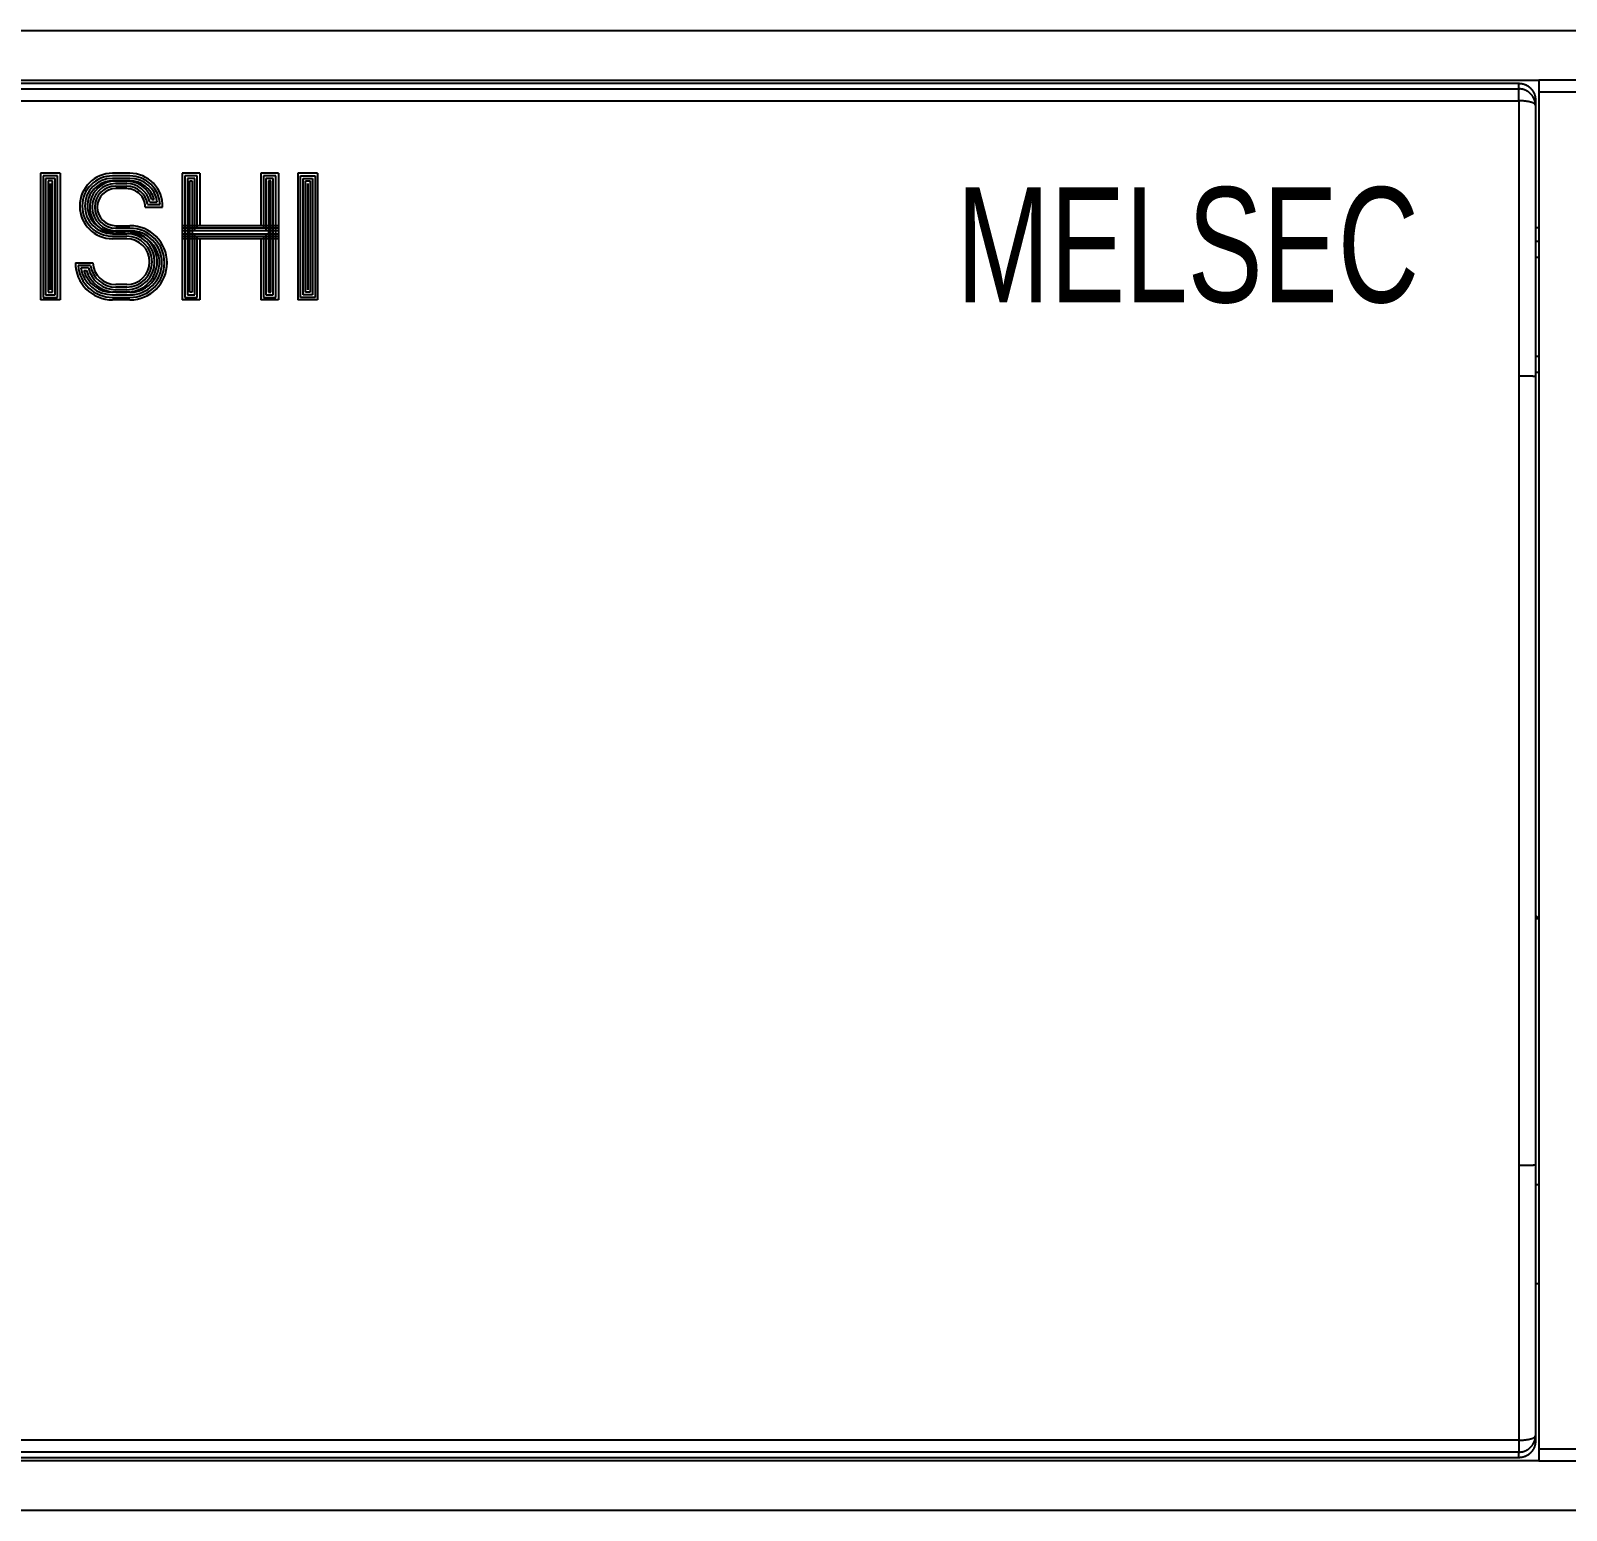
# Model space of a CAD drawing. Header units: millimetres. Extents: x 12275 to 14043, y 11466 to 13479.
# Drawn here: x 12958 to 13004.71, y 13054.29 to 13099.29 of the extents above; entities that cross this region are included whole.
import ezdxf

# ---------------------------------------------------------------- set-up
doc = ezdxf.new("R2010")
doc.units = ezdxf.units.MM
doc.styles.get("Standard").update_dxf_attribs({"font": 'arial.ttf'})

msp = doc.modelspace()

# ---------------------------------------------------------------- linework, layer by layer
at = {"color": 0, "linetype": 'Continuous'}
for p, q in [((13041.77053, 13099.28511), (12941.57053, 13099.28511)), ((12946.97053, 13097.78511), (13003.87053, 13097.78511)), ((13029.87053, 13097.78511), (13003.87053, 13097.78511)), ((13003.87053, 13097.78511), (13003.87053, 13097.42778)), ((12954.87053, 13097.68511), (13003.27053, 13097.68511)), ((13003.27053, 13097.51482), (13003.27053, 13097.68511)), ((13003.27053, 13097.15299), (13003.27053, 13097.51482)), ((13003.27055, 13097.51483), (13003.29437, 13097.51427)), ((13003.87053, 13097.42778), (13029.87053, 13097.42778)), ((13003.87053, 13097.42778), (13003.87053, 13088.78511)), ((13003.27053, 13097.15299), (13003.27053, 13088.78511)), ((13003.27055, 13097.153), (13003.29437, 13097.15285)), ((13003.77053, 13097.18504), (13003.77053, 13097.01489)), ((13003.77053, 13097.01489), (13003.77053, 13088.77982)), ((12958.89444, 13094.94772), (12958.29704, 13094.94772)), ((12958.29704, 13094.94772), (12958.29704, 13091.09775)), ((12958.89444, 13094.94772), (12958.89444, 13091.09775)), ((12961.01857, 13094.94772), (12960.48754, 13094.94772)), ((12963.1427, 13094.94772), (12962.61166, 13094.94772)), ((12962.61166, 13094.94772), (12962.61166, 13091.09775)), ((12963.1427, 13094.94772), (12963.1427, 13093.35463)), ((12965.53233, 13094.94772), (12965.00131, 13094.94772)), ((12965.00131, 13094.94772), (12965.00131, 13093.35463)), ((12965.53233, 13094.94772), (12965.53233, 13091.09775)), ((12966.12975, 13094.94772), (12966.12975, 13091.09775)), ((12966.72715, 13094.94772), (12966.12975, 13094.94772)), ((12966.72715, 13094.94772), (12966.72715, 13091.09775)), ((12958.37403, 13094.87073), (12958.37403, 13091.17474)), ((12958.81746, 13094.87073), (12958.37403, 13094.87073)), ((12958.45103, 13094.79373), (12958.45103, 13091.25173)), ((12958.74046, 13094.79373), (12958.45103, 13094.79373)), ((12958.52801, 13094.71674), (12958.52801, 13091.32873)), ((12958.66346, 13094.71674), (12958.52801, 13094.71674)), ((12958.58647, 13091.40572), (12958.58647, 13094.63974)), ((12958.60501, 13094.63974), (12958.60501, 13091.40572)), ((12958.66346, 13091.32873), (12958.66346, 13094.71674)), ((12958.74046, 13091.25173), (12958.74046, 13094.79373)), ((12958.81746, 13091.17474), (12958.81746, 13094.87073)), ((12961.01857, 13094.87073), (12960.48754, 13094.87073)), ((12961.01857, 13094.79373), (12960.48754, 13094.79373)), ((12961.01857, 13094.71674), (12960.48754, 13094.71674)), ((12960.58711, 13094.71405), (12960.919, 13094.71405)), ((12960.58711, 13094.63706), (12960.919, 13094.63706)), ((12960.58711, 13094.56006), (12960.919, 13094.56006)), ((12960.919, 13094.48307), (12960.58711, 13094.48307)), ((12962.68866, 13094.87073), (12962.68866, 13091.17474)), ((12963.0657, 13094.87073), (12962.68866, 13094.87073)), ((12962.76565, 13094.79373), (12962.76565, 13091.25173)), ((12962.9887, 13094.79373), (12962.76565, 13094.79373)), ((12962.84265, 13094.71674), (12962.91171, 13094.71674)), ((12962.84265, 13091.32873), (12962.84265, 13094.71674)), ((12962.91171, 13094.71674), (12962.91171, 13091.32873)), ((12962.9887, 13093.20064), (12962.9887, 13094.79373)), ((12963.0657, 13093.27763), (12963.0657, 13094.87073)), ((12965.07829, 13094.87073), (12965.07829, 13093.27763)), ((12965.45534, 13094.87073), (12965.07829, 13094.87073)), ((12965.15529, 13094.79373), (12965.15529, 13093.20064)), ((12965.37835, 13094.79373), (12965.15529, 13094.79373)), ((12965.23228, 13094.71674), (12965.23228, 13091.32873)), ((12965.30135, 13094.71674), (12965.23228, 13094.71674)), ((12965.30135, 13091.32873), (12965.30135, 13094.71674)), ((12965.37835, 13091.25173), (12965.37835, 13094.79373)), ((12965.45534, 13091.17474), (12965.45534, 13094.87073)), ((12966.20673, 13094.87073), (12966.65016, 13094.87073)), ((12966.20673, 13091.17474), (12966.20673, 13094.87073)), ((12966.28373, 13094.79373), (12966.57316, 13094.79373)), ((12966.28373, 13091.25173), (12966.28373, 13094.79373)), ((12966.36073, 13094.71674), (12966.49618, 13094.71674)), ((12966.36073, 13091.32873), (12966.36073, 13094.71674)), ((12966.41918, 13094.63974), (12966.41918, 13091.40572)), ((12966.43772, 13091.40572), (12966.43772, 13094.63974)), ((12966.49618, 13094.71674), (12966.49618, 13091.32873)), ((12966.57316, 13094.79373), (12966.57316, 13091.25173)), ((12966.65016, 13094.87073), (12966.65016, 13091.17474)), ((12961.55558, 13093.99584), (12961.93622, 13093.99584)), ((12961.6205, 13094.07284), (12961.85156, 13094.07284)), ((12961.67991, 13094.14983), (12961.75725, 13094.14983)), ((12961.48322, 13093.91885), (12962.0137, 13093.91885)), ((12960.48754, 13093.11034), (12960.919, 13093.11034)), ((12960.48754, 13093.03335), (12960.919, 13093.03335)), ((12960.58711, 13093.35463), (12961.01857, 13093.35463)), ((12961.01857, 13093.27763), (12960.58711, 13093.27763)), ((12961.01857, 13093.20064), (12960.58711, 13093.20064)), ((12965.53233, 13093.35463), (12962.61166, 13093.35463)), ((12965.53233, 13093.27763), (12962.61166, 13093.27763)), ((12965.53233, 13093.20064), (12962.61166, 13093.20064)), ((12962.61166, 13093.11034), (12965.53233, 13093.11034)), ((12962.61166, 13093.03335), (12965.53233, 13093.03335)), ((12962.9887, 13091.25173), (12962.9887, 13093.11034)), ((12963.0657, 13091.17474), (12963.0657, 13093.03335)), ((12965.07829, 13093.03335), (12965.07829, 13091.17474)), ((12965.15529, 13093.11034), (12965.15529, 13091.25173)), ((13003.87053, 13093.28511), (13003.77055, 13093.28511)), ((12960.919, 13092.95635), (12960.48754, 13092.95635)), ((12965.53233, 13092.95635), (12962.61166, 13092.95635)), ((12963.1427, 13092.95635), (12963.1427, 13091.09775)), ((12965.00131, 13092.95635), (12965.00131, 13091.09775)), ((13003.77053, 13092.88511), (13003.87053, 13092.88511)), ((12959.3591, 13092.22619), (12959.89091, 13092.22619)), ((12959.82102, 13092.14919), (12959.43892, 13092.14919)), ((13003.87053, 13092.38511), (13003.77053, 13092.38511)), ((12959.75698, 13092.0722), (12959.52533, 13092.0722)), ((12959.62031, 13091.99521), (12959.69755, 13091.99521)), ((12958.37403, 13091.17474), (12958.81746, 13091.17474)), ((12958.45103, 13091.25173), (12958.74046, 13091.25173)), ((12958.52801, 13091.32873), (12958.66346, 13091.32873)), ((12961.01857, 13091.32873), (12960.48754, 13091.32873)), ((12960.48754, 13091.25173), (12961.01857, 13091.25173)), ((12960.48754, 13091.17474), (12961.01857, 13091.17474)), ((12960.919, 13091.5624), (12960.58711, 13091.5624)), ((12960.919, 13091.4854), (12960.58711, 13091.4854)), ((12960.919, 13091.40841), (12960.58711, 13091.40841)), ((12960.58711, 13091.33142), (12960.919, 13091.33142)), ((12962.68866, 13091.17474), (12963.0657, 13091.17474)), ((12962.76565, 13091.25173), (12962.9887, 13091.25173)), ((12962.91171, 13091.32873), (12962.84265, 13091.32873)), ((12965.07829, 13091.17474), (12965.45534, 13091.17474)), ((12965.15529, 13091.25173), (12965.37835, 13091.25173)), ((12965.23228, 13091.32873), (12965.30135, 13091.32873)), ((12966.65016, 13091.17474), (12966.20673, 13091.17474)), ((12966.57316, 13091.25173), (12966.28373, 13091.25173)), ((12966.49618, 13091.32873), (12966.36073, 13091.32873)), ((12958.89444, 13091.09775), (12958.29704, 13091.09775)), ((12961.01857, 13091.09775), (12960.48754, 13091.09775)), ((12963.1427, 13091.09775), (12962.61166, 13091.09775)), ((12965.53233, 13091.09775), (12965.00131, 13091.09775)), ((12966.72715, 13091.09775), (12966.12975, 13091.09775)), ((13003.77053, 13089.38511), (13003.87053, 13089.38511)), ((13003.87053, 13088.88511), (13003.77053, 13088.88511)), ((13003.27053, 13088.78511), (13003.27053, 13064.78511)), ((13003.77053, 13088.77982), (13003.77053, 13064.7904)), ((13003.87053, 13088.78511), (13003.87053, 13064.78511)), ((13003.87053, 13072.28511), (13003.77053, 13072.38511)), ((13003.77053, 13072.28511), (13003.87053, 13072.28511)), ((13003.27053, 13064.78511), (13003.27053, 13056.41723)), ((13003.77053, 13064.7904), (13003.77053, 13056.55532)), ((13003.87053, 13064.78511), (13003.87053, 13056.14243)), ((13003.87052, 13064.18511), (13003.77053, 13064.18511)), ((13003.77053, 13061.18511), (13003.87052, 13061.18511)), ((13003.27053, 13056.41723), (12937.97053, 13056.41723)), ((13003.27053, 13056.41723), (13003.27053, 13056.05539)), ((13003.27055, 13056.41722), (13003.29437, 13056.41737)), ((13003.77055, 13056.55533), (13003.76999, 13056.53151)), ((13003.77053, 13056.55532), (13003.77053, 13056.38518)), ((13029.87053, 13056.14243), (13003.87053, 13056.14243)), ((13003.87053, 13056.14243), (13003.87053, 13055.78511)), ((13003.27053, 13056.05539), (12937.97053, 13056.05539)), ((13003.87053, 13055.78511), (12946.97053, 13055.78511)), ((13003.27053, 13055.88511), (12954.87053, 13055.88511)), ((13003.27053, 13055.88511), (13003.27053, 13056.05539)), ((13003.87053, 13055.78511), (13029.87053, 13055.78511)), ((12941.57053, 13054.28511), (13041.77053, 13054.28511))]:
    msp.add_line(p, q, dxfattribs=at)
for points in [[(12957.5093, 13097.51531), (12958.0233, 13097.51531), (12958.5373, 13097.51531), (12959.0513, 13097.51531), (12959.5663, 13097.51531), (12960.0803, 13097.51531), (12960.5943, 13097.51531), (12961.1083, 13097.51531), (12961.6223, 13097.51531), (12962.1363, 13097.51531), (12962.6513, 13097.51531), (12963.1653, 13097.51531), (12963.6793, 13097.51531), (12964.1933, 13097.51531), (12964.7073, 13097.51531), (12965.2213, 13097.51531), (12965.7363, 13097.51531), (12966.2503, 13097.51531), (12966.7643, 13097.51531), (12967.2783, 13097.51531), (12967.7923, 13097.51531), (12968.3063, 13097.51531), (12968.8213, 13097.51531), (12969.3353, 13097.51531), (12969.8493, 13097.51531), (12970.3633, 13097.51531), (12970.8773, 13097.51531), (12971.3913, 13097.51531), (12971.9063, 13097.51531), (12972.4203, 13097.51531), (12972.9343, 13097.51531), (12973.4483, 13097.51531), (12973.9623, 13097.51531), (12974.4773, 13097.51531), (12974.9913, 13097.51531), (12975.5053, 13097.51531), (12976.0193, 13097.51531), (12976.5333, 13097.51531), (12977.0473, 13097.51531), (12977.5623, 13097.51531), (12978.0763, 13097.51531), (12978.5903, 13097.51531), (12979.1043, 13097.51531), (12979.6183, 13097.51531), (12980.1323, 13097.51531), (12980.6473, 13097.51531), (12981.1613, 13097.51531), (12981.6753, 13097.51531), (12982.1893, 13097.51531), (12982.7033, 13097.51531), (12983.2173, 13097.51531), (12983.7323, 13097.51531), (12984.2463, 13097.51531), (12984.7603, 13097.51531), (12985.2743, 13097.51531), (12985.7883, 13097.51531), (12986.3033, 13097.51531), (12986.8173, 13097.51531), (12987.3313, 13097.51531), (12987.8453, 13097.51531), (12988.3593, 13097.51531), (12988.8733, 13097.51531), (12989.3883, 13097.51531), (12989.9023, 13097.51531), (12990.4163, 13097.51531), (12990.9303, 13097.51531), (12991.4443, 13097.51531), (12991.9583, 13097.51531), (12992.4733, 13097.51531), (12992.9873, 13097.51531), (12993.5013, 13097.51531), (12994.0153, 13097.51531), (12994.5293, 13097.51531), (12995.0433, 13097.51531), (12995.5583, 13097.51531), (12996.0723, 13097.51531), (12996.5863, 13097.51531), (12997.1003, 13097.51531), (12997.6143, 13097.51531), (12998.1293, 13097.51531), (12998.6433, 13097.51531), (12999.1573, 13097.51531), (12999.6713, 13097.51531), (13000.1853, 13097.51531), (13000.6993, 13097.51531), (13001.2143, 13097.51531), (13001.7283, 13097.51531), (13002.2423, 13097.51531), (13002.7563, 13097.51531), (13003.2703, 13097.51531)], [(13003.2703, 13097.68531), (13003.2773, 13097.68531), (13003.2833, 13097.68531), (13003.2893, 13097.68431), (13003.2963, 13097.68431), (13003.3023, 13097.68431), (13003.3093, 13097.68331), (13003.3153, 13097.68331), (13003.3213, 13097.68231), (13003.3273, 13097.68131), (13003.3343, 13097.68131), (13003.3403, 13097.68031), (13003.3463, 13097.67931), (13003.3523, 13097.67831), (13003.3583, 13097.67731), (13003.3653, 13097.67631), (13003.3713, 13097.67431), (13003.3773, 13097.67331), (13003.3833, 13097.67231), (13003.3893, 13097.67031), (13003.3953, 13097.66931), (13003.4013, 13097.66731), (13003.4073, 13097.66531), (13003.4133, 13097.66331), (13003.4193, 13097.66231), (13003.4243, 13097.66031), (13003.4303, 13097.65831), (13003.4363, 13097.65631), (13003.4423, 13097.65431), (13003.4483, 13097.65131), (13003.4533, 13097.64931), (13003.4593, 13097.64731), (13003.4653, 13097.64431), (13003.4703, 13097.64231), (13003.4763, 13097.63931), (13003.4813, 13097.63731), (13003.4873, 13097.63431), (13003.4923, 13097.63131), (13003.4983, 13097.62931), (13003.5033, 13097.62631), (13003.5083, 13097.62331), (13003.5143, 13097.62031), (13003.5193, 13097.61731), (13003.5243, 13097.61431), (13003.5303, 13097.61031), (13003.5353, 13097.60731), (13003.5403, 13097.60431), (13003.5453, 13097.60031), (13003.5503, 13097.59731), (13003.5553, 13097.59431), (13003.5603, 13097.59031), (13003.5653, 13097.58631), (13003.5703, 13097.58331), (13003.5743, 13097.57931), (13003.5793, 13097.57531), (13003.5843, 13097.57231), (13003.5893, 13097.56831), (13003.5933, 13097.56431), (13003.5983, 13097.56031), (13003.6023, 13097.55631), (13003.6073, 13097.55231), (13003.6113, 13097.54731), (13003.6163, 13097.54331), (13003.6203, 13097.53931), (13003.6243, 13097.53531), (13003.6293, 13097.53031), (13003.6333, 13097.52631), (13003.6373, 13097.52131), (13003.6413, 13097.51731), (13003.6453, 13097.51231), (13003.6493, 13097.50831), (13003.6533, 13097.50331), (13003.6573, 13097.49931), (13003.6613, 13097.49431), (13003.6653, 13097.48931), (13003.6683, 13097.48431), (13003.6723, 13097.47931), (13003.6763, 13097.47431), (13003.6793, 13097.46931), (13003.6833, 13097.46431), (13003.6863, 13097.45931), (13003.6893, 13097.45431), (13003.6933, 13097.44931), (13003.6963, 13097.44431), (13003.6993, 13097.43931), (13003.7023, 13097.43431), (13003.7053, 13097.42831), (13003.7083, 13097.42331), (13003.7113, 13097.41831), (13003.7143, 13097.41231), (13003.7173, 13097.40731), (13003.7203, 13097.40131), (13003.7223, 13097.39631), (13003.7253, 13097.39031), (13003.7273, 13097.38531), (13003.7303, 13097.37931), (13003.7323, 13097.37331), (13003.7353, 13097.36831), (13003.7373, 13097.36231), (13003.7393, 13097.35631), (13003.7413, 13097.35131), (13003.7433, 13097.34531), (13003.7453, 13097.33931), (13003.7473, 13097.33331), (13003.7493, 13097.32731), (13003.7513, 13097.32131), (13003.7523, 13097.31531), (13003.7543, 13097.30931), (13003.7563, 13097.30331), (13003.7573, 13097.29731), (13003.7583, 13097.29131), (13003.7603, 13097.28531), (13003.7613, 13097.27931), (13003.7623, 13097.27331), (13003.7633, 13097.26731), (13003.7643, 13097.26131), (13003.7653, 13097.25431), (13003.7663, 13097.24831), (13003.7673, 13097.24231), (13003.7683, 13097.23631), (13003.7683, 13097.22931), (13003.7693, 13097.22331), (13003.7693, 13097.21731), (13003.7703, 13097.21031), (13003.7703, 13097.20431), (13003.7703, 13097.19831), (13003.7703, 13097.19131), (13003.7703, 13097.18531)], [(12957.5093, 13097.15331), (12958.0233, 13097.15331), (12958.5373, 13097.15331), (12959.0513, 13097.15331), (12959.5663, 13097.15331), (12960.0803, 13097.15331), (12960.5943, 13097.15331), (12961.1083, 13097.15331), (12961.6223, 13097.15331), (12962.1363, 13097.15331), (12962.6513, 13097.15331), (12963.1653, 13097.15331), (12963.6793, 13097.15331), (12964.1933, 13097.15331), (12964.7073, 13097.15331), (12965.2213, 13097.15331), (12965.7363, 13097.15331), (12966.2503, 13097.15331), (12966.7643, 13097.15331), (12967.2783, 13097.15331), (12967.7923, 13097.15331), (12968.3063, 13097.15331), (12968.8213, 13097.15331), (12969.3353, 13097.15331), (12969.8493, 13097.15331), (12970.3633, 13097.15331), (12970.8773, 13097.15331), (12971.3913, 13097.15331), (12971.9063, 13097.15331), (12972.4203, 13097.15331), (12972.9343, 13097.15331), (12973.4483, 13097.15331), (12973.9623, 13097.15331), (12974.4773, 13097.15331), (12974.9913, 13097.15331), (12975.5053, 13097.15331), (12976.0193, 13097.15331), (12976.5333, 13097.15331), (12977.0473, 13097.15331), (12977.5623, 13097.15331), (12978.0763, 13097.15331), (12978.5903, 13097.15331), (12979.1043, 13097.15331), (12979.6183, 13097.15331), (12980.1323, 13097.15331), (12980.6473, 13097.15331), (12981.1613, 13097.15331), (12981.6753, 13097.15331), (12982.1893, 13097.15331), (12982.7033, 13097.15331), (12983.2173, 13097.15331), (12983.7323, 13097.15331), (12984.2463, 13097.15331), (12984.7603, 13097.15331), (12985.2743, 13097.15331), (12985.7883, 13097.15331), (12986.3033, 13097.15331), (12986.8173, 13097.15331), (12987.3313, 13097.15331), (12987.8453, 13097.15331), (12988.3593, 13097.15331), (12988.8733, 13097.15331), (12989.3883, 13097.15331), (12989.9023, 13097.15331), (12990.4163, 13097.15331), (12990.9303, 13097.15331), (12991.4443, 13097.15331), (12991.9583, 13097.15331), (12992.4733, 13097.15331), (12992.9873, 13097.15331), (12993.5013, 13097.15331), (12994.0153, 13097.15331), (12994.5293, 13097.15331), (12995.0433, 13097.15331), (12995.5583, 13097.15331), (12996.0723, 13097.15331), (12996.5863, 13097.15331), (12997.1003, 13097.15331), (12997.6143, 13097.15331), (12998.1293, 13097.15331), (12998.6433, 13097.15331), (12999.1573, 13097.15331), (12999.6713, 13097.15331), (13000.1853, 13097.15331), (13000.6993, 13097.15331), (13001.2143, 13097.15331), (13001.7283, 13097.15331), (13002.2423, 13097.15331), (13002.7563, 13097.15331), (13003.2703, 13097.15331)], [(13003.2703, 13088.78531), (13003.2773, 13088.78531), (13003.2833, 13088.78531), (13003.2893, 13088.78531), (13003.2963, 13088.78531), (13003.3023, 13088.78531), (13003.3083, 13088.78531), (13003.3143, 13088.78531), (13003.3213, 13088.78531), (13003.3273, 13088.78531), (13003.3333, 13088.78531), (13003.3393, 13088.78531), (13003.3453, 13088.78531), (13003.3513, 13088.78531), (13003.3583, 13088.78531), (13003.3643, 13088.78531), (13003.3703, 13088.78631), (13003.3763, 13088.78631), (13003.3823, 13088.78631), (13003.3883, 13088.78631), (13003.3943, 13088.78631), (13003.4003, 13088.78631), (13003.4063, 13088.78631), (13003.4123, 13088.78631), (13003.4183, 13088.78631), (13003.4243, 13088.78631), (13003.4293, 13088.78631), (13003.4353, 13088.78631), (13003.4413, 13088.78631), (13003.4473, 13088.78631), (13003.4523, 13088.78631), (13003.4583, 13088.78631), (13003.4643, 13088.78631), (13003.4703, 13088.78631), (13003.4753, 13088.78631), (13003.4813, 13088.78631), (13003.4863, 13088.78631), (13003.4923, 13088.78631), (13003.4973, 13088.78631), (13003.5033, 13088.78631), (13003.5083, 13088.78631), (13003.5133, 13088.78631), (13003.5193, 13088.78531), (13003.5243, 13088.78531), (13003.5293, 13088.78531), (13003.5353, 13088.78531), (13003.5403, 13088.78531), (13003.5453, 13088.78531), (13003.5503, 13088.78531), (13003.5553, 13088.78531), (13003.5603, 13088.78531), (13003.5653, 13088.78531), (13003.5703, 13088.78531), (13003.5753, 13088.78531), (13003.5803, 13088.78531), (13003.5843, 13088.78531), (13003.5893, 13088.78531), (13003.5943, 13088.78531), (13003.5993, 13088.78531), (13003.6033, 13088.78531), (13003.6083, 13088.78531), (13003.6123, 13088.78531), (13003.6173, 13088.78531), (13003.6213, 13088.78531), (13003.6253, 13088.78531), (13003.6303, 13088.78531), (13003.6343, 13088.78431), (13003.6383, 13088.78431), (13003.6423, 13088.78431), (13003.6463, 13088.78431), (13003.6503, 13088.78431), (13003.6543, 13088.78431), (13003.6583, 13088.78431), (13003.6623, 13088.78431), (13003.6663, 13088.78431), (13003.6703, 13088.78431), (13003.6743, 13088.78431), (13003.6773, 13088.78431), (13003.6813, 13088.78431), (13003.6843, 13088.78431), (13003.6883, 13088.78431), (13003.6913, 13088.78431), (13003.6953, 13088.78331), (13003.6983, 13088.78331), (13003.7013, 13088.78331), (13003.7043, 13088.78331), (13003.7073, 13088.78331), (13003.7103, 13088.78331), (13003.7133, 13088.78331), (13003.7163, 13088.78331), (13003.7193, 13088.78331), (13003.7223, 13088.78331), (13003.7243, 13088.78331), (13003.7273, 13088.78331), (13003.7293, 13088.78231), (13003.7323, 13088.78231), (13003.7373, 13088.78231), (13003.7413, 13088.78231), (13003.7433, 13088.78231), (13003.7473, 13088.78231), (13003.7493, 13088.78231), (13003.7533, 13088.78231), (13003.7563, 13088.78131), (13003.7593, 13088.78131), (13003.7613, 13088.78131), (13003.7643, 13088.78131), (13003.7663, 13088.78131), (13003.7683, 13088.78031)], [(13003.2703, 13064.78531), (13003.2773, 13064.78531), (13003.2833, 13064.78531), (13003.2893, 13064.78531), (13003.2963, 13064.78531), (13003.3023, 13064.78531), (13003.3083, 13064.78431), (13003.3143, 13064.78431), (13003.3213, 13064.78431), (13003.3273, 13064.78431), (13003.3333, 13064.78431), (13003.3393, 13064.78431), (13003.3453, 13064.78431), (13003.3513, 13064.78431), (13003.3583, 13064.78431), (13003.3643, 13064.78431), (13003.3703, 13064.78431), (13003.3763, 13064.78431), (13003.3823, 13064.78431), (13003.3883, 13064.78431), (13003.3943, 13064.78431), (13003.4003, 13064.78431), (13003.4063, 13064.78431), (13003.4123, 13064.78431), (13003.4183, 13064.78431), (13003.4243, 13064.78431), (13003.4293, 13064.78431), (13003.4353, 13064.78431), (13003.4413, 13064.78431), (13003.4473, 13064.78431), (13003.4523, 13064.78431), (13003.4583, 13064.78431), (13003.4643, 13064.78431), (13003.4703, 13064.78431), (13003.4753, 13064.78431), (13003.4813, 13064.78431), (13003.4863, 13064.78431), (13003.4923, 13064.78431), (13003.4973, 13064.78431), (13003.5033, 13064.78431), (13003.5083, 13064.78431), (13003.5133, 13064.78431), (13003.5193, 13064.78431), (13003.5243, 13064.78431), (13003.5293, 13064.78431), (13003.5353, 13064.78431), (13003.5403, 13064.78431), (13003.5453, 13064.78431), (13003.5503, 13064.78431), (13003.5553, 13064.78431), (13003.5603, 13064.78431), (13003.5653, 13064.78431), (13003.5703, 13064.78431), (13003.5753, 13064.78431), (13003.5803, 13064.78531), (13003.5843, 13064.78531), (13003.5893, 13064.78531), (13003.5943, 13064.78531), (13003.5993, 13064.78531), (13003.6033, 13064.78531), (13003.6083, 13064.78531), (13003.6123, 13064.78531), (13003.6173, 13064.78531), (13003.6213, 13064.78531), (13003.6253, 13064.78531), (13003.6303, 13064.78531), (13003.6343, 13064.78531), (13003.6383, 13064.78531), (13003.6423, 13064.78531), (13003.6463, 13064.78531), (13003.6503, 13064.78531), (13003.6543, 13064.78531), (13003.6583, 13064.78531), (13003.6623, 13064.78631), (13003.6663, 13064.78631), (13003.6703, 13064.78631), (13003.6743, 13064.78631), (13003.6773, 13064.78631), (13003.6813, 13064.78631), (13003.6843, 13064.78631), (13003.6883, 13064.78631), (13003.6913, 13064.78631), (13003.6953, 13064.78631), (13003.6983, 13064.78631), (13003.7013, 13064.78631), (13003.7043, 13064.78631), (13003.7073, 13064.78631), (13003.7103, 13064.78731), (13003.7133, 13064.78731), (13003.7163, 13064.78731), (13003.7193, 13064.78731), (13003.7223, 13064.78731), (13003.7243, 13064.78731), (13003.7273, 13064.78731), (13003.7293, 13064.78731), (13003.7323, 13064.78731), (13003.7373, 13064.78731), (13003.7413, 13064.78831), (13003.7433, 13064.78831), (13003.7473, 13064.78831), (13003.7493, 13064.78831), (13003.7533, 13064.78831), (13003.7563, 13064.78831), (13003.7593, 13064.78831), (13003.7613, 13064.78931), (13003.7643, 13064.78931), (13003.7663, 13064.78931), (13003.7683, 13064.78931), (13003.7703, 13064.79031)], [(13003.7703, 13056.38531), (13003.7703, 13056.37831), (13003.7703, 13056.37231), (13003.7703, 13056.36631), (13003.7703, 13056.35931), (13003.7693, 13056.35331), (13003.7693, 13056.34731), (13003.7683, 13056.34031), (13003.7683, 13056.33431), (13003.7673, 13056.32831), (13003.7663, 13056.32131), (13003.7653, 13056.31531), (13003.7643, 13056.30931), (13003.7633, 13056.30331), (13003.7623, 13056.29731), (13003.7613, 13056.29131), (13003.7603, 13056.28431), (13003.7583, 13056.27831), (13003.7573, 13056.27231), (13003.7563, 13056.26631), (13003.7543, 13056.26031), (13003.7523, 13056.25431), (13003.7513, 13056.24831), (13003.7493, 13056.24231), (13003.7473, 13056.23731), (13003.7453, 13056.23131), (13003.7433, 13056.22531), (13003.7413, 13056.21931), (13003.7393, 13056.21331), (13003.7373, 13056.20831), (13003.7353, 13056.20231), (13003.7323, 13056.19631), (13003.7303, 13056.19031), (13003.7273, 13056.18531), (13003.7253, 13056.17931), (13003.7223, 13056.17431), (13003.7203, 13056.16831), (13003.7173, 13056.16331), (13003.7143, 13056.15731), (13003.7113, 13056.15231), (13003.7083, 13056.14731), (13003.7053, 13056.14131), (13003.7023, 13056.13631), (13003.6993, 13056.13131), (13003.6963, 13056.12631), (13003.6933, 13056.12031), (13003.6893, 13056.11531), (13003.6863, 13056.11031), (13003.6833, 13056.10531), (13003.6793, 13056.10031), (13003.6763, 13056.09531), (13003.6723, 13056.09031), (13003.6683, 13056.08531), (13003.6653, 13056.08131), (13003.6613, 13056.07631), (13003.6573, 13056.07131), (13003.6533, 13056.06631), (13003.6493, 13056.06231), (13003.6453, 13056.05731), (13003.6413, 13056.05331), (13003.6373, 13056.04831), (13003.6333, 13056.04431), (13003.6293, 13056.03931), (13003.6243, 13056.03531), (13003.6203, 13056.03131), (13003.6163, 13056.02631), (13003.6113, 13056.02231), (13003.6073, 13056.01831), (13003.6023, 13056.01431), (13003.5983, 13056.01031), (13003.5933, 13056.00631), (13003.5893, 13056.00231), (13003.5843, 13055.99831), (13003.5793, 13055.99431), (13003.5743, 13055.99131), (13003.5703, 13055.98731), (13003.5653, 13055.98331), (13003.5603, 13055.98031), (13003.5553, 13055.97631), (13003.5503, 13055.97331), (13003.5453, 13055.96931), (13003.5403, 13055.96631), (13003.5353, 13055.96231), (13003.5303, 13055.95931), (13003.5243, 13055.95631), (13003.5193, 13055.95331), (13003.5143, 13055.95031), (13003.5083, 13055.94731), (13003.5033, 13055.94431), (13003.4983, 13055.94131), (13003.4923, 13055.93831), (13003.4873, 13055.93631), (13003.4813, 13055.93331), (13003.4763, 13055.93031), (13003.4703, 13055.92831), (13003.4653, 13055.92531), (13003.4593, 13055.92331), (13003.4533, 13055.92131), (13003.4483, 13055.91831), (13003.4423, 13055.91631), (13003.4363, 13055.91431), (13003.4303, 13055.91231), (13003.4243, 13055.91031), (13003.4193, 13055.90831), (13003.4133, 13055.90631), (13003.4073, 13055.90431), (13003.4013, 13055.90331), (13003.3953, 13055.90131), (13003.3893, 13055.89931), (13003.3833, 13055.89831), (13003.3773, 13055.89731), (13003.3713, 13055.89531), (13003.3653, 13055.89431), (13003.3583, 13055.89331), (13003.3523, 13055.89231), (13003.3463, 13055.89131), (13003.3403, 13055.89031), (13003.3343, 13055.88931), (13003.3273, 13055.88831), (13003.3213, 13055.88731), (13003.3153, 13055.88731), (13003.3093, 13055.88631), (13003.3023, 13055.88631), (13003.2963, 13055.88531), (13003.2893, 13055.88531), (13003.2833, 13055.88531), (13003.2773, 13055.88531), (13003.2703, 13055.88531)]]:
    msp.add_lwpolyline(points, dxfattribs=at)
for centre, radius, start, end in [((13003.27228, 13097.04206), 0.47273, 84.386758, 87.320573), ((13003.26927, 13097.00739), 0.50752, 81.646393, 84.431949), ((13003.26684, 13096.99132), 0.52378, 78.895346, 81.639204), ((13003.26818, 13097.00475), 0.51034, 75.892389, 78.752331), ((13003.26862, 13097.00726), 0.5078, 72.956793, 75.871498), ((13003.26773, 13097.00708), 0.50823, 69.916765, 72.867141), ((13003.26713, 13097.00528), 0.51013, 66.948888, 69.92254), ((13003.26705, 13097.00835), 0.50734, 63.783106, 66.804249), ((13003.26732, 13097.008), 0.50753, 60.781602, 63.827913), ((13003.26725, 13097.00983), 0.50597, 57.594088, 60.673541), ((13003.26741, 13097.00957), 0.5061, 54.529459, 57.625487), ((13003.26732, 13097.011), 0.50499, 51.308169, 54.426657), ((13003.26805, 13097.01133), 0.50428, 48.218946, 51.349855), ((13003.2684, 13097.0131), 0.50273, 44.967556, 48.114487), ((13003.26873, 13097.01246), 0.50294, 41.900884, 45.04563), ((13003.26713, 13097.01228), 0.50426, 38.663935, 41.794124), ((13003.27036, 13097.0144), 0.50041, 35.559057, 38.706116), ((13003.2761, 13097.0194), 0.49283, 32.289074, 35.47396), ((13003.26988, 13097.01358), 0.5012, 29.368391, 32.472256), ((13003.24747, 13097.00124), 0.52679, 26.425637, 29.342244), ((13003.27756, 13097.01926), 0.49183, 22.969005, 26.10561), ((13003.27182, 13095.44688), 1.70611, 88.431726, 89.242584), ((13003.27, 13095.33729), 1.81572, 87.695664, 88.468894), ((13003.26738, 13095.30773), 1.84535, 86.88288, 87.651283), ((13003.27141, 13095.3949), 1.7581, 86.048105, 86.859516), ((13003.27448, 13095.45636), 1.69657, 85.165837, 86.008577), ((13003.27828, 13095.51849), 1.63435, 84.241934, 85.115126), ((13003.2846, 13095.5877), 1.56485, 83.311145, 84.217963), ((13003.29397, 13095.68036), 1.47173, 82.299538, 83.253138), ((13003.30492, 13095.77255), 1.3789, 81.234087, 82.237188), ((13003.31918, 13095.87516), 1.27533, 80.10186, 81.164627), ((13003.33579, 13095.97897), 1.1702, 78.899211, 80.029233), ((13003.35509, 13096.0871), 1.06038, 77.588336, 78.79782), ((13003.37732, 13096.19567), 0.94957, 76.186532, 77.490334), ((13003.40175, 13096.30319), 0.83933, 74.639525, 76.05356), ((13003.42824, 13096.40464), 0.73448, 72.992651, 74.535606), ((13003.45439, 13096.49912), 0.6365, 71.071229, 72.755941), ((13003.48476, 13096.59337), 0.5375, 68.992339, 70.875157), ((13003.51632, 13096.68163), 0.4438, 66.578532, 68.710274), ((13003.54364, 13096.74708), 0.37288, 64.073303, 66.43373), ((13003.56387, 13096.79374), 0.32207, 61.162147, 63.679152), ((13003.60033, 13096.86694), 0.2404, 57.245441, 60.360924), ((13003.33208, 13097.04323), 0.43228, 19.259757, 22.863684), ((13003.64043, 13096.93323), 0.16296, 52.265868, 56.492525), ((13003.25881, 13097.00577), 0.51392, 17.67201, 20.508425), ((13003.64942, 13096.93987), 0.15224, 49.403901, 53.41098), ((13002.73659, 13096.83651), 1.06289, 16.58403, 17.819873), ((13003.57426, 13096.8534), 0.26681, 47.280775, 49.232221), ((13003.32842, 13097.03718), 0.43902, 9.819009, 13.528411), ((13003.69062, 13096.99509), 0.08444, 33.52698, 40.045738), ((13003.37393, 13097.04378), 0.39306, 3.799951, 10.002239), ((13003.71898, 13097.01636), 0.0491, 16.216247, 31.114666), ((13002.77823, 13096.96252), 0.99371, 3.020751, 6.19921), ((13003.6795, 13096.99655), 0.09289, 11.385843, 21.151958), ((12960.48754, 13093.95204), 0.99568, 90.000003, 270), ((12961.01857, 13093.95204), 0.99568, 358.08977, 90), ((12960.48754, 13093.95204), 0.91869, 90.000003, 270), ((12960.48754, 13093.95204), 0.8417, 90.000003, 270), ((12960.48754, 13093.95204), 0.7647, 90.000003, 280.70351), ((12960.58711, 13093.91885), 0.7952, 90.000003, 295.42145), ((12960.58711, 13093.91885), 0.71821, 90.000003, 270), ((12960.58711, 13093.91885), 0.64121, 90.000003, 270), ((12960.58711, 13093.91885), 0.56422, 90.000003, 270), ((12960.919, 13093.91885), 0.7952, 16.886062, 90.000003), ((12960.919, 13093.91885), 0.71821, 12.380718, 90.000003), ((12960.919, 13093.91885), 0.64122, 6.896373, 90.000003), ((12960.919, 13093.91885), 0.56423, 0, 90.000003), ((12961.01857, 13093.95204), 0.9187, 2.732961, 90.000003), ((12961.01857, 13093.95204), 0.84171, 8.251379, 90.000003), ((12961.01857, 13093.95204), 0.76471, 14.989946, 90.000003), ((12960.919, 13092.25938), 0.92796, 270, 113.50417), ((12961.01857, 13092.22619), 0.89746, 270, 99.87737), ((12960.919, 13092.25938), 0.85097, 270, 90), ((12960.919, 13092.25938), 0.77397, 270, 90), ((12961.01857, 13092.22619), 1.12844, 270, 90), ((12961.01857, 13092.22619), 1.05145, 270, 90), ((12961.01857, 13092.22619), 0.97445, 270, 90), ((12960.919, 13092.25938), 0.69698, 270, 90), ((12960.48754, 13092.22619), 1.12844, 180.00001, 270), ((12960.48754, 13092.22619), 1.05144, 184.19936, 270), ((12960.58711, 13092.25938), 0.77397, 188.1845, 270), ((12960.58711, 13092.25938), 0.69698, 182.72934, 270), ((12960.48754, 13092.22619), 0.97446, 189.09227, 270), ((12960.48754, 13092.22619), 0.89746, 194.91422, 270), ((12960.58711, 13092.25938), 0.92796, 196.53972, 270), ((12960.58711, 13092.25938), 0.85097, 192.70659, 270), ((13003.27182, 13058.12324), 1.70602, 270.757394, 271.568296), ((13003.26926, 13058.23283), 1.81564, 271.554454, 272.327727), ((13003.26813, 13058.26238), 1.84521, 272.32557, 273.094016), ((13003.27141, 13058.17522), 1.758, 273.140461, 273.951918), ((13003.27449, 13058.11376), 1.69648, 273.9914, 274.834187), ((13003.27829, 13058.05164), 1.63426, 274.88485, 275.758091), ((13003.28525, 13057.98242), 1.56469, 275.759013, 276.665883), ((13003.29338, 13057.88977), 1.47172, 276.77004, 277.723694), ((13003.30493, 13057.79759), 1.37882, 277.762784, 278.765942), ((13003.31919, 13057.69499), 1.27525, 278.835342, 279.89817), ((13003.26943, 13056.55607), 0.50114, 299.350374, 302.454055), ((13003.27508, 13056.54983), 0.49285, 302.289135, 305.473899), ((13003.3358, 13057.59118), 1.17014, 279.970735, 281.100821), ((13003.35511, 13057.48305), 1.06032, 281.202145, 282.411698), ((13003.27009, 13056.55575), 0.50056, 305.546502, 308.693508), ((13003.37777, 13057.37449), 0.94942, 282.483806, 283.787682), ((13003.26798, 13056.55879), 0.50426, 308.663928, 311.794131), ((13003.40136, 13057.26697), 0.83938, 283.973158, 285.387272), ((13003.26835, 13056.55736), 0.50294, 311.871498, 315.016324), ((13003.42825, 13057.16553), 0.73444, 285.464351, 287.007392), ((13003.26882, 13056.55749), 0.5027, 314.967482, 318.114561), ((13003.4544, 13057.07106), 0.63646, 287.244013, 288.928817), ((13003.26706, 13056.55803), 0.50437, 318.202965, 321.334085), ((13003.48477, 13056.97682), 0.53747, 289.124793, 291.007711), ((13003.26693, 13056.55838), 0.50469, 321.312071, 324.430831), ((13003.51633, 13056.88857), 0.44377, 291.289671, 293.421523), ((13003.26533, 13056.55864), 0.50615, 324.511912, 327.608267), ((13003.54365, 13056.82312), 0.37286, 293.566211, 295.926756), ((13003.2656, 13056.55862), 0.50591, 327.593898, 330.67373), ((13003.56387, 13056.77646), 0.32206, 296.320789, 298.837912), ((13003.26379, 13056.55874), 0.50755, 330.762593, 333.809324), ((13003.60052, 13056.70327), 0.24029, 299.601495, 302.717114), ((13003.26414, 13056.55863), 0.50719, 333.802339, 336.823941), ((13003.6403, 13056.63698), 0.16304, 303.546126, 307.772947), ((13003.26107, 13056.55874), 0.51005, 336.948645, 339.922783), ((13003.26308, 13056.55833), 0.50802, 339.888764, 342.839653), ((13003.64942, 13056.63034), 0.15223, 306.588956, 310.596163), ((13003.57397, 13056.71682), 0.267, 310.814764, 312.766263), ((13003.26307, 13056.55705), 0.50766, 342.977896, 345.893132), ((13003.69071, 13056.57513), 0.08437, 319.91843, 326.437327), ((13003.26057, 13056.55789), 0.51028, 345.870175, 348.730656), ((13003.71894, 13056.55386), 0.04913, 328.90339, 343.801801), ((13003.24714, 13056.55903), 0.52368, 348.895082, 351.639468), ((13003.26342, 13056.5566), 0.50722, 351.643307, 354.429404), ((13003.67955, 13056.57367), 0.09283, 338.838012, 348.603874), ((13003.29787, 13056.5536), 0.47264, 354.386472, 357.320858), ((13003.21835, 13057.0479), 0.99387, 273.010684, 276.188555), ((13003.29944, 13056.45217), 0.39322, 273.798865, 280.000088), ((13003.29299, 13056.49742), 0.4389, 279.803618, 283.512458), ((13003.09167, 13057.08995), 1.06362, 286.600593, 287.836259), ((13003.26143, 13056.5674), 0.51418, 287.664836, 290.500872), ((13003.29906, 13056.49391), 0.43227, 289.240296, 292.843806), ((13003.27493, 13056.54841), 0.49187, 292.969157, 296.105458), ((13003.2569, 13056.5785), 0.52683, 296.425751, 299.342129)]:
    msp.add_arc(centre, radius, start, end, dxfattribs=at)

# ---------------------------------------------------------------- texts
at = {"color": 0, "linetype": 'Continuous', "width": 0.7}
msp.add_text('MELSEC', height=3.5, dxfattribs=at).set_placement((12986.15548, 13091.02419))

doc.saveas('drawing.dxf')
